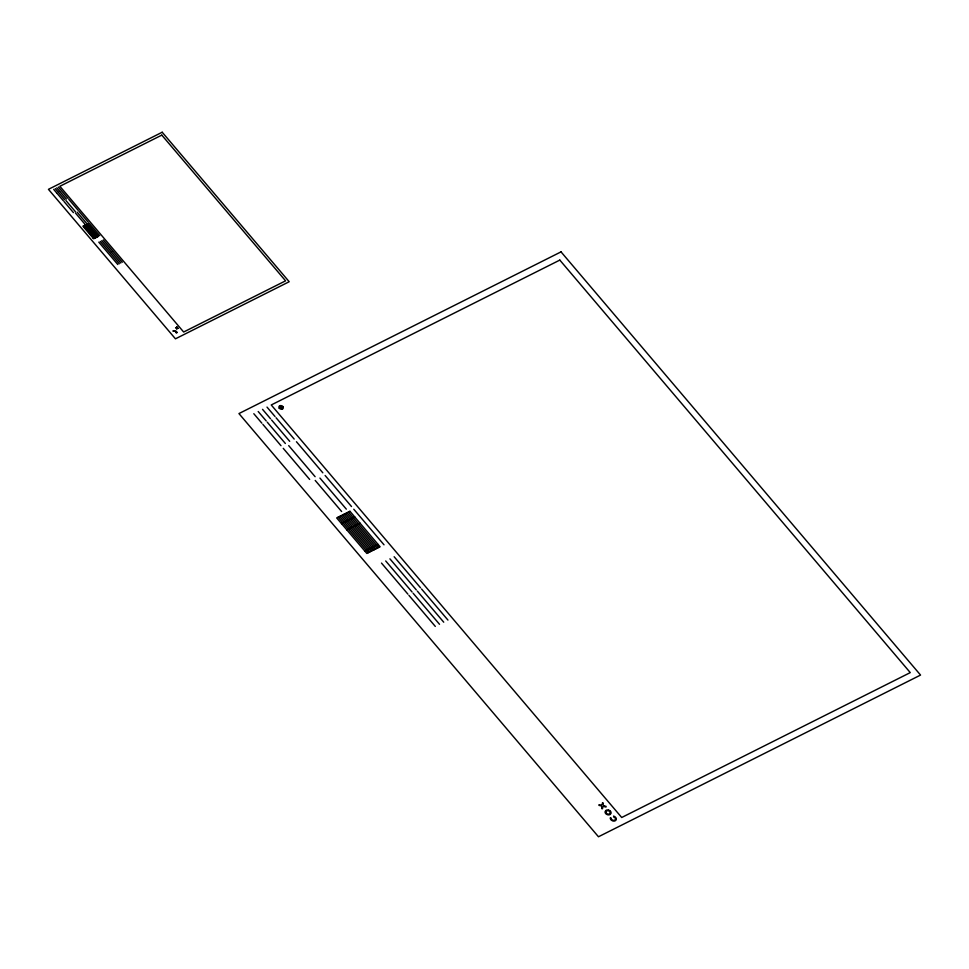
<?xml version="1.0" encoding="UTF-8"?>
<svg xmlns="http://www.w3.org/2000/svg" width="969" height="969" viewBox="0 0 969 969"><rect width="100%" height="100%" fill="white"/><g stroke="black" fill="none" stroke-linecap="round" stroke-linejoin="round"><path stroke-width="1.45" d="M613.704 816.322L613.607 816.964A2.192 1.696 21.2 0 1 615.363 818.357M176.394 331.761L175.861 332.428L177.036 332.585M84.678 228.212L89.366 225.862M86.544 230.404L91.231 228.054M92.927 237.914L97.603 235.564M173.269 330.817L173.911 330.647L173.366 330.926M173.172 331.204L174.517 331.35M175.123 330.901L175.764 330.72M175.716 332.064L176.455 331.555M176.225 332.851L176.988 332.464M279.363 408.252L282.815 406.52M281.337 407.67L283.033 406.823M341.524 523.635L354.775 516.974M346.793 529.837L360.044 523.187M364.853 551.095L378.104 544.445M176.237 332.403L177.121 332.306M610.458 817.945L611.257 818.139A2.192 1.696 21.2 0 0 611.282 818.805M279.726 405.793L282.451 408.991M267.008 407.101L275.026 416.525M276.08 417.772L294.176 439.066M296.441 441.731L322.834 472.811M325.112 475.476L351.505 506.545M353.77 509.222L384.015 544.808M394.141 556.739L420.51 587.783M421.563 589.019L447.944 620.063M389.926 558.847L416.295 589.891M417.36 591.138L443.729 622.183M262.538 409.342L270.545 418.765M271.599 420.013L289.695 441.319M319.94 478.068L346.333 509.149M348.428 512.032L378.588 547.533M346.95 512.771L377.111 548.272M288.714 445.619L315.107 476.687M345.485 513.509L375.645 549.011M385.71 560.966L412.079 592.011M413.145 593.258L439.514 624.29M258.202 411.522L266.209 420.946M267.274 422.193L285.358 443.487M315.216 480.442L341.621 511.511M344.019 514.248L374.179 549.75M342.554 514.987L372.714 550.489M381.495 563.086L407.876 594.118M408.93 595.366L435.299 626.41M341.088 515.714L371.248 551.216M253.817 413.715L261.836 423.15M262.89 424.386L280.986 445.692M283.251 448.356L309.644 479.425M339.61 516.453L369.77 551.955M58.37 187.041L61.192 190.372M61.568 190.82L67.963 198.342M68.763 199.287L78.089 210.261M78.889 211.206L88.215 222.18M89.015 223.124L99.686 235.697M103.271 239.9L112.586 250.874M112.961 251.31L122.276 262.272M338.145 517.192L368.305 552.693M56.783 187.841L59.606 191.172M59.981 191.608L66.376 199.13M101.781 240.651L111.096 251.613M111.471 252.061L120.786 263.023M77.06 212.114L86.386 223.1M87.125 224.118L97.772 236.654M86.604 224.372L97.251 236.92M66.025 200.656L75.352 211.63M86.084 224.638L96.743 237.175M100.291 241.402L109.606 252.364M109.981 252.8L119.296 263.774M55.257 188.604L58.079 191.935M58.455 192.383L64.85 199.905M75.388 212.95L84.715 223.936M85.563 224.893L96.222 237.441M85.042 225.159L95.701 237.696M84.533 225.414L95.18 237.962M98.802 242.153L108.116 253.115M108.492 253.551L117.806 264.513M53.707 189.391L56.529 192.722M56.905 193.158L63.3 200.68M64.099 201.625L73.426 212.599M84.012 225.68L94.659 238.217M83.491 225.934L94.15 238.483M610.591 814.081A3.077 2.374 21.2 0 1 607.418 814.699A3.004 2.326 21.2 0 1 606.994 814.505M606.461 814.239A3.077 2.374 21.2 0 1 605.153 811.465M605.552 810.738A3.077 2.374 21.2 0 1 608.714 810.12M610.446 811.271A3.077 2.374 21.2 0 1 610.991 813.354M608.75 810.229A3.004 2.326 21.2 0 1 609.21 810.411M609.646 810.653A3.004 2.326 21.2 0 1 610.422 811.344M610.228 812.773A2.192 1.696 21.2 0 1 608.774 814.202M608.06 814.19A2.192 1.696 21.2 0 1 606.073 812.725M605.952 812.119A2.192 1.696 21.2 0 1 607.393 810.702M608.12 810.702A2.192 1.696 21.2 0 1 610.107 812.167M615.485 818.962A2.192 1.696 21.2 0 1 614.043 820.38M613.316 820.368A2.192 1.696 21.2 0 1 611.463 819.18M615.848 820.271A3.077 2.374 21.2 0 1 612.674 820.888A3.004 2.326 21.2 0 1 612.238 820.695M611.718 820.428A3.077 2.374 21.2 0 1 610.349 817.897M613.692 816.225A3.077 2.374 21.2 0 1 616.236 819.544M176.467 327.692L175.607 327.728L176.467 327.692M601.349 805.239L601.264 805.905L598.915 805.336L599.012 804.682L601.349 805.239M176.649 328.37L176.867 328.939L176.649 328.37M176.867 326.868L177.061 327.607L176.867 326.868M177.303 327.885L178.102 328.321L177.303 327.885M601.882 807.165L601.676 808.582L602.488 808.776L602.766 806.911L601.882 807.165M602.5 802.926L602.233 804.803L603.045 805.009L603.324 803.119L602.5 802.926M603.735 805.808L603.639 806.474L605.988 807.032L606.085 806.378L603.735 805.808M162.198 132.232L48.45 189.33L175.45 338.823L289.186 281.725L162.198 132.232M161.799 135.115L59.86 186.29L183.65 332.016L285.589 280.84L161.799 135.115M87.658 223.851L82.971 226.201L93.63 238.737L98.305 236.388L87.658 223.851M561.027 251.867L238.943 413.569L598.467 836.768L920.55 675.066L561.027 251.867M559.816 260.092L271.247 404.969L621.698 817.497L910.266 672.607L559.816 260.092M349.93 511.281L336.679 517.931L366.839 553.432L380.09 546.782L349.93 511.281M279.435 408.337A2.253 1.744 21.2 0 0 283.166 408.276A2.253 1.744 21.2 0 0 280.671 405.575A2.253 1.744 21.2 0 0 279.435 408.337"/></g></svg>
